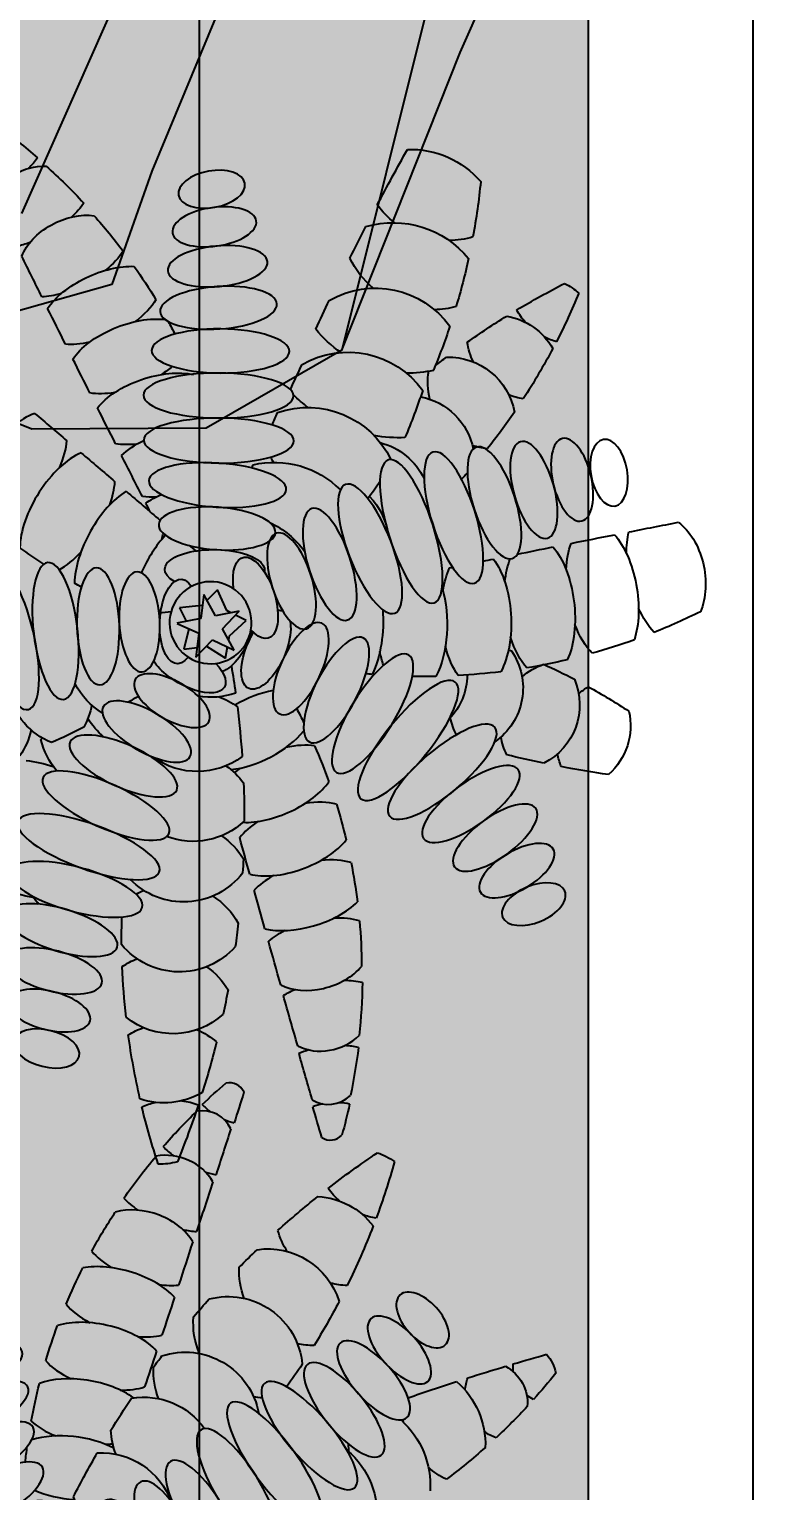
# Model space of a CAD drawing. Header units: millimetres. Extents: x -343543 to 400519, y -115663 to 104219.
# Drawn here: x 31072 to 31387, y -37164 to -36542 of the extents above; entities that cross this region are included whole.
import ezdxf

# ---------------------------------------------------------------- set-up
doc = ezdxf.new("R2010")
doc.units = ezdxf.units.MM
doc.layers.get('0').update_dxf_attribs({"color": 231, "lineweight": 0})
doc.layers.get('DefPoints').update_dxf_attribs({"color": 191})
for name, color, linetype, lineweight in [('A-PATT', 252, 'Continuous', 9), ('A-SYMBOLS', 10, 'Continuous', 13), ('SME-E-POW-DIM', 135, 'Continuous', 18)]:
    doc.layers.add(name, color=color, linetype=linetype, lineweight=lineweight)
for name, color, linetype in [('E-WIRE', 5, 'Continuous'), ('XREF MAT BANG NOI THAT$0$A-PATT', 8, 'Continuous'), ('XREF MAT BANG NOI THAT$0$FF-Plants', 8, 'Continuous'), ('XREF MAT BANG TUONG XAY$0$A-FNSH', 8, 'Continuous'), ('XREF MAT BANG TUONG XAY$0$A-FURN', 8, 'Continuous')]:
    doc.layers.add(name, color=color, linetype=linetype)
doc.styles.add('SM-DIMTEXT', font='SME.shx', dxfattribs={"width": 0.7})
doc.dimstyles.new('SDIM-100', dxfattribs={"dimscale": 100, "dimtxt": 2, "dimasz": 0.6, "dimexe": 0.6, "dimexo": 0.2, "dimgap": 0.5, "dimtad": 1, "dimdec": 0, "dimzin": 12, "dimtxsty": 'SM-DIMTEXT', "dimblk": 'ARCHTICK', "dimblk1": 'ARCHTICK', "dimblk2": 'ARCHTICK', "dimcen": 0.12, "dimdle": 0.6, "dimclrd": 7, "dimclre": 8, "dimadec": 0, "dimazin": 3, "dimtfac": 2, "dimtix": 1, "dimtmove": 1, "dimatfit": 3, "dimfxl": 1, "dimtzin": 0, "dimarcsym": 1})

# ---------------------------------------------------------------- blocks, each defined once
blk = doc.blocks.new('XREF MAT BANG NOI THAT$0$YLD.Studio-03-28')
at = {"layer": 'XREF MAT BANG NOI THAT$0$FF-Plants', "color": 8}
for p, q in [((-3.47, 3.35), (-1.55, 13.44)), ((-1.36, 13.34), (2.83, 4.15)), ((-9.06, 2.82), (-8.03, 12.37)), ((-8.03, 12.37), (-2.3, 9.48)), ((0.92, 8.33), (9.61, 10.47)), ((9.61, 10.47), (8.81, 4.91)), ((-15.62, -3.78), (-11.18, 0.69)), ((-13.66, 2.06), (-3.47, 3.35)), ((-4.66, -2.89), (-13.66, 2.06)), ((-9.27, 2.61), (-9.06, 2.82)), ((2.83, 4.15), (13.02, 5.44)), ((13.02, 5.44), (5.54, -1.6)), ((8.25, 0.95), (13.32, -7.22)), ((-6.85, -7.71), (-15.62, -3.78)), ((-6.58, -12.98), (-4.66, -2.89)), ((0.91, -5.95), (-6.58, -12.98)), ((9.92, -10.89), (0.91, -5.95)), ((5.54, -1.6), (9.92, -10.89)), ((-5.92, -9.53), (-6.85, -7.71)), ((-2.6, -15.99), (-4.94, -11.44)), ((3.84, -8.87), (-2.6, -15.99)), ((5.65, -8.55), (3.84, -8.87)), ((13.32, -7.22), (8.57, -8.04))]:
    blk.add_line(p, q, dxfattribs=at)
for centre, major_axis, ratio, start_param, end_param in [((212.26, -123.41), (216.66, 130.03), 1, 1.183698, 1.258), ((165.08, 110.91), (16.86, 5.1), 1, -0.398908, 0.769616), ((192.02, 124.28), (10.36, 10.36), 1, 2.177455, 2.408366), ((212.26, -123.41), (123.87, 220.24), 1, 0.592112, 0.649927), ((179.63, 116.05), (17.05, 4.43), 1, 0.017414, 0.528736), ((212.26, -123.41), (243.25, 68.4), 1, 1.548958, 1.633521), ((130.29, 91.05), (34.26, 9.83), 1, -0.154889, 0.732814), ((174.08, 117.62), (13.83, 13.83), 1, 2.090464, 2.377913), ((-442.18, 870.59), (-725.84, 665.89), 1, 3.003743, 3.018754), ((101.85, 79.89), (36.02, 10.01), 1, -0.133882, 0.768981), ((161.54, 110.34), (32.81, 4.67), 1, 2.856985, 3.134232), ((192.02, 124.28), (10.36, 10.36), 1, 3.225486, 3.448654), ((-442.18, 870.59), (801.61, 572.42), 1, -1.520806, -1.503839), ((80.27, 69.71), (33.9, 9.65), 1, -0.177157, 0.821616), ((174.08, 117.62), (13.83, 13.83), 1, 3.425162, 3.695399), ((4.15, 83.88), (-31.05, 7.29), 0.300118, 4.712389, 10.995574), ((-442.18, 870.59), (910.7, 375.34), 1, -1.318792, -1.296699), ((-19.16, 228.9), (226.43, 74.85), 1, 3.449787, 3.536618), ((-179.16, 73.54), (9.02, 17.45), 0.800189, 0.718999, 2.201301), ((129.01, 62.6), (-7.23, 23.79), 0.362784, 1.570796326542845, 7.853981633722432), ((146.35, 65.94), (-5.23, 20.61), 0.405439, 1.570796326753082, 7.853981633932668), ((-179.16, 73.54), (14.17, 23.12), 0.490947, -1.176481, -0.937354), ((20.76, 55.09), (29.64, 8.42), 1, 0.111098, 1.050224), ((93.51, 50.97), (-10.8, 30.01), 0.300118, 1.570796326502317, 7.853981633681903), ((111.64, 56.42), (-7.72, 28.24), 0.32034, 1.570796326843089, 7.853981634022675), ((161.54, 110.34), (-23.43, 23.43), 1, 1.594904, 1.627151), ((163.18, 67.82), (-4.34, 17.46), 0.456009, 1.570796327003859, 7.853981634183445), ((179.29, 68.9), (-3.44, 13.91), 0.543524, 1.570796326758771, 7.853981633938357), ((-199.1, 89.05), (13.17, 18.92), 0.490947, 4.082683, 4.366363), ((-157.53, 58.59), (10.38, 20.74), 0.671515, 0.638476, 2.368728), ((-4072.05, -7847.89), (4291.59, 7729.68), 1, 0.045968, 0.048152), ((-247.88, -75.62), (-225.55, 139.07), 1, 4.276146, 4.322723), ((1.84, 65.02), (-29.08, 3.35), 0.32034, 4.712389, 10.995574), ((37.32, 105.52), (29.7, 8.22), 1, 4.657908, 5.047475), ((114.45, 84.22), (55.34, 17.26), 1, 2.954557, 3.158273), ((-17.77, 227.8), (219.55, 93.13), 1, 3.468642, 3.56293), ((-136.57, 45.73), (11.39, 24.61), 0.490947, 0.678699, 2.38936), ((-157.53, 58.59), (12.81, 23.9), 0.490947, -1.152148, -0.795463), ((-4072.05, -7847.89), (-8006.89, 3749.05), 1, 4.686888, 4.688812), ((7408.97, 6418.74), (-7814.55, 5952.61), 1, 1.353149, 1.354972), ((214.95, -118.36), (178.67, 178.67), 1, 1.507122, 1.510757), ((39.13, 37.21), (32.6, 13.39), 1, 0.497671, 0.926523), ((76.05, 43.59), (-11.97, 26.71), 0.32034, 1.570796326202381, 7.853981633381967), ((138.4, 100.91), (24.92, 24.92), 1, 3.208423, 3.306613), ((-210.33, 182.27), (200.93, 200.93), 1, 5.025432, 5.079115), ((-179.16, 73.54), (14.17, 23.12), 0.490947, 3.989504, 4.318421), ((-114.89, 34.11), (9.94, 25.23), 0.490947, 0.603982, 2.420377), ((-136.57, 45.73), (11.39, 24.61), 0.490947, -1.152148, -0.707001), ((-4072.05, -7847.89), (4131.37, 7816.49), 1, 0.020191, 0.022015), ((-0.12, 46.92), (-24.85, 0.77), 0.362784, 4.712389, 10.995574), ((-247.88, -75.62), (-132.14, 229.68), 1, 4.701668, 4.714353), ((10.37, 29.18), (29.95, 7.23), 1, 0.306291, 0.866837), ((59.21, 36.19), (-10.29, 22.63), 0.362784, 1.570796326205139, 7.853981633384725), ((-114.89, 34.11), (9.94, 25.23), 0.490947, -1.152148, -0.692206), ((7408.97, 6418.74), (7593.47, 6232.18), 1, 3.159148, 3.16108), ((27.94, 80.03), (29.51, 8.85), 1, 4.597926, 4.920824), ((20.36, 21.41), (35.04, 3.76), 1, 0.611668, 0.904591), ((-16.31, 226.91), (208.22, 116.26), 1, 3.476887, 3.558298), ((-157.53, 58.59), (12.81, 23.9), 0.490947, 3.847362, 4.32554), ((-92.58, 23.77), (8.46, 25.76), 0.490947, 0.614903, 2.459294), ((-4072.05, -7847.89), (-7987.25, 3790.71), 1, 4.686738, 4.688669), ((44.58, 26.29), (-10.69, 18.38), 0.405439, 4.712389, 10.995574), ((-92.58, 23.77), (8.46, 25.76), 0.490947, -1.152148, -0.763559), ((-2.03, 29.34), (-21.23, 1.07), 0.405439, 4.712389, 10.995574), ((-16.31, 226.91), (-238.48, 0.16), 1, 0.960407, 1.031357), ((-136.57, 45.73), (11.39, 24.61), 0.490947, 3.753714, 4.32554), ((-69.7, 14.75), (6.95, 26.21), 0.490947, 0.701694, 1.194978), ((-4072.05, -7847.89), (4134.36, 7814.91), 1, 0.014988, 0.0172), ((7408.97, 6418.74), (7542.37, 6293.93), 1, 3.153558, 3.155493), ((31.44, 15.55), (-8.97, 15.6), 0.456009, 4.712389, 10.995574), ((-210.33, 182.27), (117.51, 258.72), 1, 4.57275, 4.590231), ((85.3, 10.6), (30.46, 8.83), 1, -1.194927, 0.516377), ((131.9, -270.46), (303.95, 46.02), 1, 1.410038, 1.448165), ((115.03, 12.41), (30.45, 8.87), 1, -1.13023, 0.600891), ((170.71, 18.85), (30.84, 7.37), 1, 2.308965, 2.535186), ((131.9, -270.46), (272.76, 141.78), 1, 0.980189, 1.050433), ((141.32, 15.18), (30.56, 8.47), 1, -1.009427, 0.406762), ((200.45, 17.42), (29.63, 11.31), 1, 2.222132, 2.446764), ((131.9, -270.46), (305.03, 38.2), 1, 1.220489, 1.310482), ((-98.24, -4.21), (-0.17, 31.89), 0.300118, 1.570796327715664, 7.85398163489525), ((-79.1, -4.35), (-0.17, 31.89), 0.300118, 1.570796327681729, 7.853981634861315), ((-60.17, -3.81), (-1.93, 29.21), 0.32034, 1.570796327460503, 7.853981634640089), ((-46.34, 7.07), (5.41, 26.57), 0.490947, 0.844988, 1.162328), ((-69.7, 14.75), (6.95, 26.21), 0.490947, -1.152148, -0.911655), ((-4072.05, -7847.89), (4020.43, 7874.12), 0.999995, -0.000358, 0.000114), ((141.32, 15.18), (22.42, 22.42), 1, 1.840951, 1.956005), ((170.71, 18.85), (30.57, 8.42), 1, -0.803958, 0.062594), ((233.01, 15.25), (22.42, 22.42), 1, 1.930346, 2.11832), ((131.9, -270.46), (304.53, 42.02), 1, 1.114106, 1.196533), ((-135.56, -4.21), (1.64, 24.81), 0.362784, 1.570796328117058, 7.853981635296644), ((-117.19, -5.07), (-0.24, 29.27), 0.32034, 1.570796327763428, 7.853981634943015), ((-114.89, 34.11), (9.94, 25.23), 0.490947, 4.089229, 4.32554), ((-41.75, -3.63), (-1.75, 24.8), 0.362784, 1.570796327655833, 7.853981634835419), ((-24.15, -2.6), (-0.19, 21.26), 0.405439, -0.638013, 3.222605), ((-2.21, 12.53), (17.97, 0.96), 0.456009, -0.597189, 3.712648), ((-1.68, -0.85), (16.8, 4.68), 1, 0.976365, 7.25955), ((526.07, -46.66), (-533.78, 50.69), 1, -0.031866, -0.022297), ((16.7, 8.87), (-8.97, 15.6), 0.456009, 0.467456, 0.526537), ((16.7, 8.87), (-8.97, 15.6), 0.456009, 2.146873, 5.563258), ((29.85, 4.77), (30.46, 8.82), 1, -0.925589, 0.347124), ((20.36, 21.41), (-24.92, 24.92), 1, 3.981782, 4.006026), ((196.77, 21.01), (29.26, 12.23), 1, -0.642229, -0.384041), ((-185.93, -1.32), (2.52, 14.11), 0.543524, 1.570796329850885, 7.853981637030471), ((-169.96, -2.47), (2.51, 17.82), 0.456009, 1.570796329214219, 7.853981636393805), ((-153.2, -3.84), (1.96, 21.17), 0.405439, 1.570796328573082, 7.853981635752668), ((-16.31, 226.91), (-229.22, 65.8), 1, 1.354724, 1.380164), ((59.57, 6.58), (30.5, 8.67), 1, -1.032415, 0.085581), ((81.71, 372.75), (371.35, 112.19), 1, -1.545573, -1.47882), ((7408.97, 6418.74), (7448.64, 6404.58), 0.999996, 3.142396, 3.142759), ((233.01, 15.25), (30.06, 10.11), 1, 2.93965, 3.167819), ((-1.68, -0.85), (30.78, 7.61), 1, -0.583658, -0.076766), ((170.71, 18.85), (31.33, 4.91), 1, 3.588127, 4.014418), ((200.45, 17.42), (29.86, 10.67), 1, 3.204448, 3.514965), ((81.71, 372.75), (375.62, 96.94), 1, 4.706787, 4.764263), ((-16.31, 226.91), (43.89, 234.41), 0.999817, 3.101661, 3.102023), ((2.69, -9.62), (16.43, 7.35), 0.456009, 4.469975, 5.881978), ((59.57, 6.58), (31.6, 2.68), 1, 3.411523, 3.691925), ((115.03, 12.41), (30.13, 9.89), 1, 3.425709, 3.855493), ((141.32, 15.18), (30.42, 8.96), 1, 3.418614, 3.924478), ((81.71, 372.75), (387.2, 23.64), 1, -1.44344, -1.416014), ((-12.27, -19.93), (-17.13, 5.51), 0.456009, -1.202658, 3.956111), ((81.71, 372.75), (125.7, 366.99), 1, 3.303209, 3.333224), ((81.71, 372.75), (303.3, 241.85), 1, 3.916053, 3.97089), ((85.3, 10.6), (29.74, 11), 1, 3.388901, 3.719999), ((81.71, 372.75), (381.59, 69.8), 1, 4.646106, 4.671992), ((347.71, -1031.03), (-421.87, 1009.88), 1, -0.006631, -0.005322), ((9.82, -24.4), (16.43, 7.35), 0.456009, 3.676106, 8.112547), ((81.71, 372.75), (385.57, 42.67), 1, 4.562726, 4.604613), ((-2252.85, -8538.39), (-8545.74, 2266.3), 1, 4.701636, 4.70346), ((81.71, 372.75), (274.3, 274.3), 1, 3.970904, 3.9863), ((-30.7, -28.05), (37.63, 10.85), 1, 2.625319, 3.656142), ((-19.42, -35.27), (-20.27, 6.41), 0.405439, 4.712389, 10.995574), ((-2252.85, -8538.39), (-8551.83, 2243.17), 1, 4.696208, 4.698132), ((-54.01, -42.19), (37.73, 10.48), 1, 2.536003, 3.99264), ((349.46, -1031.24), (-463.71, 991.37), 1, -0.028589, -0.02333), ((-87.23, -62.66), (27.69, 27.69), 1, 0.325822, 0.38925), ((-8.86, -9.28), (37.91, 9.83), 1, 3.330519, 3.823619), ((9.82, -24.4), (16.43, 7.35), 0.456009, 2.859453, 3.117262), ((17.85, -39.21), (19.27, 8.99), 0.405439, 1.57079632768765, 7.853981634867236), ((-2252.85, -8538.39), (-8621.33, 1959.18), 1, 4.660334, 4.662519), ((359.2, -1027.87), (-505.61, 970.67), 1, -0.046419, -0.035711), ((-144.74, -80.92), (62.14, 16.95), 1, 0.376175, 0.503716), ((-2251.17, -8538.7), (-8572.61, 2162.43), 1, 4.681123, 4.683637), ((-77.49, -59.29), (37.64, 10.78), 1, 2.340663, 3.806949), ((-26.5, -51.49), (-23.66, 7.62), 0.362784, 4.712389, 10.995574), ((26.92, -54.35), (22.08, 11.43), 0.362784, 1.570796327497962, 7.853981634677549), ((146.28, 173.41), (125.19, 202.98), 1, 3.20818, 3.236102), ((-2249.4, -8538.82), (2847.8, 8369.93), 1, 0.047108, 0.049418), ((331.95, -1039.41), (-475.18, 985.92), 1, -0.016941, -0.004606), ((-158.04, -84.69), (48.67, 12.59), 1, 0.346459, 0.63839), ((146.28, 173.41), (218.45, 95.67), 1, 3.887248, 3.956035), ((-2247.33, -8538.82), (-8509.72, 2398), 1, 4.704566, 4.706107), ((-104.73, -70.83), (37.6, 10.95), 1, 2.336167, 3.802453), ((-33.09, -68.65), (-27.34, 10.47), 0.32034, 4.712389, 10.995574), ((37, -69.71), (24.92, 15.36), 0.32034, 1.570796327774609, 7.853981634954195), ((146.28, 173.41), (-237.73, 18.93), 1, 1.348729, 1.414878), ((331.95, -1039.41), (-534.86, 954.86), 1, -0.047903, -0.034034), ((-173.89, -95.15), (38.14, 8.87), 1, 0.469374, 0.884243), ((48.34, -84.81), (24.81, 20.04), 0.300118, 1.57079632810651, 7.853981635286097), ((146.28, 173.41), (237.52, 21.41), 1, 4.428413, 4.499364), ((149.73, 172.98), (223.14, 84.15), 1, 4.474071, 4.560902), ((151.8, 172.98), (230.46, 61.33), 1, 4.668631, 4.725197), ((-130.17, -78.33), (39.97, 11.33), 1, 2.586623, 3.750756), ((-220.45, 158.67), (243.63, 139.54), 1, -1.489547, -1.458183), ((-243.8, -91.45), (264.26, 19.49), 1, 0.009088, 0.019373), ((146.28, 173.41), (194.5, 137.99), 1, 4.006003, 4.087414), ((147.96, 173.1), (221.93, 87.29), 1, 4.351733, 4.446021), ((331.95, -1039.41), (-902.87, 618.6), 1, -0.48404, -0.459531), ((-200.9, -101.55), (36.26, 6.41), 1, 0.480209, 0.769788), ((-144.74, -80.92), (63.14, 12.72), 1, -0.23803, -0.034314), ((-50.58, -65.86), (27.48, 7.71), 1, 3.119645, 3.993323), ((-40.5, -86.16), (-30.37, 9.73), 0.300118, 4.712389, 10.995574), ((-35.41, -47.99), (27.47, 7.73), 1, 3.664996, 4.302342), ((0.63, -59.31), (30.07, 1.97), 0.490947, 4.416405, 5.391529), ((-0.76, -86.6), (30.13, 0.22), 0.490947, 0.96074, 1.183947), ((61.65, -99.31), (18.92, 22.34), 0.32034, 1.570796328619921, 7.853981635799506), ((-163.3, -85.72), (38.08, 10.86), 1, 2.834025, 3.721727), ((-158.04, -84.69), (49.34, 9.64), 1, -0.410561, -0.181478), ((-189.38, 175.29), (267.12, 86.45), 1, -1.561478, -1.485068), ((-243.8, -91.45), (263.77, 25.24), 1, -0.115009, -0.077099), ((-103.93, -121.7), (26.46, 10.7), 1, 0.929655, 1.355947), ((-69.77, -84.57), (27.63, 7.13), 1, 3.083987, 4.256555), ((-46.34, -104.18), (-27.9, 8.85), 0.32034, 4.712389, 10.995574), ((75.39, -111.51), (14.64, 20.1), 0.362784, 1.570796329213647, 7.853981636393232), ((-173.89, -95.15), (37.89, 9.89), 1, -0.514776, -0.276708), ((-216.63, 163.75), (274.39, 59.47), 1, -1.461924, -1.390655), ((164.81, -310.51), (246.87, 246.87), 1, 1.695842, 1.713107), ((-0.76, -86.6), (30.13, 0.22), 0.490947, 4.156103, 5.522008), ((-200.9, -101.55), (36.6, 4.02), 1, -0.407081, -0.129834), ((-216.63, 163.75), (273.46, 63.61), 1, 4.699825, 4.77496), ((-86.05, -101.92), (27.29, 8.36), 1, 2.817212, 4.233401), ((9598.21, -2076.1), (2025.09, 9612.52), 0.999996, 1.576143, 1.576274), ((-3.74, -113.76), (-30.09, 1.53), 0.490947, -1.152148, -0.763559), ((-3.74, -113.76), (-30.09, 1.53), 0.490947, 3.785606, 4.32554), ((20.15, -82.2), (26.71, 7.46), 1, 4.4537, 5.200923), ((33.25, -129.97), (27.7, 1.31), 1, 1.048117, 1.324965), ((89.67, -121.79), (12.46, 17.23), 0.405439, 1.570796329326606, 7.853981636506192), ((164.81, -310.51), (347.81, 30.31), 1, 2.442768, 2.500244), ((-125.03, -138.22), (28.31, 3.58), 1, 0.992036, 1.302554), ((-52.66, -121.47), (-23.66, 7.62), 0.362784, 4.712389, 10.995574), ((-247.58, 98.25), (-195.64, 195.64), 1, 3.074822, 3.088233), ((-243.8, -91.45), (253.99, 75.53), 1, -0.413209, -0.344422), ((-216.63, 163.75), (248.92, 129.86), 1, 4.329382, 4.413944), ((-103.93, -121.7), (27.93, 5.85), 1, -0.092452, 0.13377), ((9598.21, -2076.1), (1960.63, 9625.89), 0.999995, 1.570929, 1.571374), ((103.71, -131.02), (9.17, 15.48), 0.456009, 1.570796330207066, 7.853981637386653), ((-247.58, 98.25), (258.06, 99.76), 1, -1.338969, -1.268726), ((-3.74, -113.76), (-30.09, 1.53), 0.490947, 0.614903, 2.459294), ((26.1, -105.91), (26.71, 7.46), 1, 3.832451, 5.407049), ((117.96, -138.21), (5.53, 13.22), 0.543524, 1.570796330777153, 7.853981637956739), ((-103.93, -121.7), (27.45, 7.81), 1, 3.041096, 3.907647), ((-125.03, -138.22), (27.47, 7.75), 1, -0.117756, 0.106875), ((-58.11, -138.26), (-20.48, 5.72), 0.405439, 4.712389, 10.995574), ((-8.3, -140.7), (-29.95, 3.28), 0.490947, -1.152148, -0.762871), ((-8.3, -140.7), (-29.95, 3.28), 0.490947, 3.728869, 4.32554), ((249.16, -37.37), (-180.84, 180.84), 1, 1.145565, 1.150477), ((42.16, -151.58), (26.58, 7.9), 1, 0.822433, 1.110363), ((-414.46, -240.64), (-94.86, 473.15), 1, -1.563798, -1.53036), ((164.81, -310.51), (335.81, 95.52), 1, 2.324239, 2.390992), ((-148.49, -155.88), (20.18, 20.18), 1, 0.049122, 0.277291), ((-247.58, 98.25), (268.25, 67.73), 1, -1.331889, -1.241895), ((9598.21, -2076.1), (-9657.65, 1797.41), 1, -0.015287, -0.01372), ((-243.8, -91.45), (235.19, 122.06), 1, -0.711068, -0.64492), ((42.16, -151.58), (26.99, 6.37), 1, 2.186811, 2.573114), ((-148.49, -155.88), (20.18, 20.18), 1, 5.783878, 5.971852), ((249.16, -37.37), (251.39, 46.98), 1, 3.38012, 3.436797), ((33.25, -129.97), (26.64, 7.72), 1, 4.024889, 5.533726), ((-247.58, 98.25), (262.76, 86.63), 1, -1.496933, -1.414506), ((-62.44, -154.51), (-17.52, 4.12), 0.456009, 4.712389, 10.995574), ((-8.3, -140.7), (-29.95, 3.28), 0.490947, 0.603982, 2.465473), ((49.31, -175.65), (19.61, 19.61), 1, 0.409717, 0.613792), ((-120.41, -138.5), (27.48, 7.72), 1, 3.333395, 3.591583), ((9598.21, -2076.1), (2618.51, 9468.06), 1, 1.643686, 1.64561), ((-14.41, -167.33), (-29.71, 5.01), 0.490947, -1.152148, -0.707001), ((-414.46, -240.64), (472.42, 98.43), 1, -0.058503, -0.016159), ((-65.4, -170.23), (-14.12, 2.44), 0.543524, 4.712389, 10.995574), ((-14.41, -167.33), (-29.71, 5.01), 0.490947, 3.753714, 4.32554), ((49.31, -175.65), (19.61, 19.61), 1, 1.633109, 1.816916), ((249.16, -37.37), (-201.19, 157.88), 1, 1.171755, 1.250482), ((-243.8, -91.45), (223.08, 143.01), 1, -0.91466, -0.843709), ((-14.41, -167.33), (-29.71, 5.01), 0.490947, 0.678699, 2.38936), ((42.16, -151.58), (26.72, 7.43), 1, 4.215397, 5.285768), ((9598.21, -2076.1), (-9680.08, 1672.37), 1, -0.02331, -0.021125), ((-22.06, -193.56), (-29.37, 6.73), 0.490947, -1.152148, -0.795463), ((-22.06, -193.56), (-29.37, 6.73), 0.490947, 3.847362, 4.32554), ((-243.8, -91.45), (172.72, 200.95), 1, -1.320605, -1.239195), ((-22.06, -193.56), (-25.27, 5.06), 0.671515, 0.638476, 2.368728)]:
    blk.add_ellipse(centre, major_axis=major_axis, ratio=ratio, start_param=start_param, end_param=end_param, dxfattribs=at)
at = {"layer": 'XREF MAT BANG NOI THAT$0$FF-Plants', "color": 8, "extrusion": (0, 0, -1)}
for centre, major_axis, ratio, start_param, end_param in [((-65.52, 81.32), (24.64, 17.35), 0.490947, 3.745574, 5.607066), ((-48.51, 59.94), (25.6, 15.88), 0.490947, 3.756496, 5.600887), ((-65.52, 81.32), (24.64, 17.35), 0.490947, 1.989445, 2.449387), ((-48.51, 59.94), (25.6, 15.88), 0.490947, 0.725468, 1.183947), ((-32.77, 37.6), (26.48, 14.37), 0.490947, 3.843286, 5.522008), ((-48.51, 59.94), (25.6, 15.88), 0.490947, 1.989445, 2.378033), ((-18.36, 14.39), (27.28, 12.8), 0.490947, 4.11724, 4.776912), ((-32.77, 37.6), (26.48, 14.37), 0.490947, 1.989445, 2.083734), ((43.77, -19.86), (12.4, 24.11), 0.490947, 4.153605, 4.819728), ((43.77, -19.86), (12.4, 24.11), 0.490947, 0.893439, 2.300645), ((66.8, -28.49), (10.98, 24.79), 0.490947, -1.152148, -1.025041), ((66.8, -28.49), (10.98, 24.79), 0.490947, 0.778141, 2.459294), ((90.29, -35.76), (9.52, 25.39), 0.490947, -1.152148, -0.692206), ((90.29, -35.76), (9.52, 25.39), 0.490947, 0.603982, 2.465473), ((114.17, -41.66), (8.03, 25.9), 0.490947, -1.152148, -0.707001), ((114.17, -41.66), (8.03, 25.9), 0.490947, 0.678699, 2.38936), ((138.34, -46.15), (6.51, 26.33), 0.490947, -1.152148, -0.795463), ((138.34, -46.15), (6.19, 22.36), 0.671515, 0.638476, 2.368728), ((66.8, -28.49), (10.98, 24.79), 0.490947, 3.785606, 4.32554), ((164.42, -49.55), (4.97, 26.66), 0.490947, -1.176481, -0.937354), ((90.29, -35.76), (9.52, 25.39), 0.490947, 3.728869, 4.32554), ((164.42, -49.55), (5, 19), 0.800189, 0.718999, 2.201301), ((189.61, -51.4), (2.9, 22.87), 0.490947, -1.242361, -1.031338), ((114.17, -41.66), (8.03, 25.9), 0.490947, 3.753714, 4.32554), ((189.61, -51.4), (11.68, 7.03), 0.959793, -0.027203, 1.298202), ((209.76, -51.49), (1.85, 14.64), 0.490947, -1.435337, -1.122828), ((209.76, -51.49), (-8.42, 1.21), 0.874189, 2.509686, 3.746797), ((138.34, -46.15), (6.51, 26.33), 0.490947, 3.847362, 4.32554), ((209.76, -51.49), (1.85, 14.64), 0.490947, 4.036545, 4.390012), ((164.42, -49.55), (4.97, 26.66), 0.490947, 3.989504, 4.318421), ((189.61, -51.4), (2.9, 22.87), 0.490947, 4.082683, 4.366363)]:
    blk.add_ellipse(centre, major_axis=major_axis, ratio=ratio, start_param=start_param, end_param=end_param, dxfattribs=at)
blk = doc.blocks.new('XREF MAT BANG NOI THAT$0$YLD.Studio-03-233')
at = {"layer": 'XREF MAT BANG NOI THAT$0$FF-Plants', "color": 8}
for p, q in [((225.47, -293.03), (249.75, -207.27)), ((286.99, -259), (277.04, -234.16)), ((52.1, -318.09), (195.37, -254.57)), ((286.54, -333.1), (286.99, -259)), ((177.36, -309.95), (225.47, -293.03)), ((77.28, -351.49), (177.36, -309.95)), ((253.38, -390.75), (286.54, -333.1)), ((94.28, -430.46), (253.38, -390.75)), ((253.38, -390.75), (126.88, -441.06)), ((126.88, -441.06), (4.82, -495.02))]:
    blk.add_line(p, q, dxfattribs=at)
blk = doc.blocks.new('XREF MAT BANG NOI THAT')
at = {"layer": 'XREF MAT BANG NOI THAT$0$A-PATT'}
h = blk.add_hatch(dxfattribs=at)
h.set_pattern_fill('CROSS', color=8, scale=5)
h.paths.add_polyline_path([(30849.97, -37715), (31309.97, -37715), (31309.97, -32895), (30849.97, -32895)])
at = {"color": 8}
for points in [[(30779.97, -37785), (31379.97, -37785), (31379.97, -32825), (30779.97, -32825)], [(30849.97, -37715), (31309.97, -37715), (31309.97, -32895), (30849.97, -32895)]]:
    blk.add_lwpolyline(points, close=True, dxfattribs=at)
for name, p, xscale, rotation in [('XREF MAT BANG NOI THAT$0$YLD.Studio-03-233', (30814.41, -36425.51), -1.000000000000001, 90), ('XREF MAT BANG NOI THAT$0$YLD.Studio-03-28', (31148.54, -36796.45), -1.000000000000001, 90), ('XREF MAT BANG NOI THAT$0$YLD.Studio-03-28', (31082.26, -37201.41), -1, 236.0580917890221)]:
    blk.add_blockref(name, p, dxfattribs=dict(at, xscale=xscale, rotation=rotation))
blk = doc.blocks.new('01.Xref _MB T1')
at = {"layer": 'XREF MAT BANG TUONG XAY$0$A-FNSH', "color": 8}
blk.add_lwpolyline([(31604.97181, -41745.00014), (31379.9718, -41745.00039), (31379.9718, -40315.00001), (31189.99022, -40315.00001), (31189.99022, -39785.00001), (31379.98019, -39785.00004), (31379.98092, -35715.00001), (31189.99023, -35715.00001), (31189.99023, -35285.00001), (31379.98015, -35285.00001), (31379.96933, -30914.99949), (31289.99246, -30914.99918), (31289.98296, -30824.99967), (25501.66726, -30824.99964), (25501.67699, -30504.99947)], dxfattribs=at)
at = {"layer": 'XREF MAT BANG TUONG XAY$0$A-FURN', "color": 8}
for points in [[(30779.97428, -37784.99675), (31379.97428, -37784.99675), (31379.97428, -32824.99642), (30779.97428, -32824.99642)], [(30849.97428, -37714.99675), (31309.97428, -37714.99675), (31309.97428, -32894.99642), (30849.97428, -32894.99642)]]:
    blk.add_lwpolyline(points, close=True, dxfattribs=at)
at = {"layer": 'A-PATT', "color": 8}
blk.add_blockref('XREF MAT BANG NOI THAT', (0, 0), dxfattribs=at)
blk = doc.blocks.new('_ArchTick')
at = {"color": 0, "linetype": 'ByBlock', "const_width": 0.15}
blk.add_lwpolyline([(-0.5, -0.5), (0.5, 0.5)], dxfattribs=at)
blk = doc.blocks.new('*D1496')
at = {"layer": 'DefPoints', "color": 0, "linetype": 'Continuous', "ltscale": 1000, "transparency": 16777216}
for p in [(30559.66, -34838.63), (31360.31, -34838.63), (31245.2, -41326.96)]:
    blk.add_point(p, dxfattribs=at)
at = {"layer": 'SME-E-POW-DIM', "color": 7, "linetype": 'Continuous', "lineweight": -2, "ltscale": 1000, "transparency": 16777216}
blk.add_line((30559.66, -41386.96), (30559.66, -34778.63), dxfattribs=at)
at = {"layer": 'SME-E-POW-DIM', "color": 8, "linetype": 'Continuous', "lineweight": -2, "ltscale": 1000, "transparency": 16777216}
for p, q in [((31340.31, -34838.63), (30499.66, -34838.63)), ((31225.2, -41326.96), (30499.66, -41326.96))]:
    blk.add_line(p, q, dxfattribs=at)
at = {"layer": 'SME-E-POW-DIM', "color": 7, "linetype": 'Continuous', "lineweight": -2, "ltscale": 1000, "transparency": 16777216, "xscale": 60, "yscale": 60, "zscale": 60}
for p, rotation in [((30559.66, -34838.63), 90), ((30559.66, -41326.96), 270)]:
    blk.add_blockref('_ArchTick', p, dxfattribs=dict(at, rotation=rotation))
at = {"layer": 'SME-E-POW-DIM', "color": 0, "linetype": 'Continuous', "ltscale": 1000, "transparency": 16777216, "insert": (30409.66, -38082.8), "char_height": 200, "attachment_point": 5, "rotation": 90, "style": 'SM-DIMTEXT'}
blk.add_mtext('6488', dxfattribs=at)

msp = doc.modelspace()

# ---------------------------------------------------------------- block references
at = {"layer": 'A-SYMBOLS'}
msp.add_blockref('01.Xref _MB T1', (0, 0), dxfattribs=at)

# ---------------------------------------------------------------- next in the draw order: linework, layer by layer
at = {"layer": 'E-WIRE', "color": 3, "elevation": 0}
msp.add_lwpolyline([(31394.99, -41326.96), (31194.62, -41326.96, -0.414214), (31144.62, -41276.96), (31144.62, -30987.37, 0.414214), (31094.62, -30937.37), (20344.68, -30937.37, 0.414214), (20232.36, -31049.69), (20232.36, -37731.06, -0.414214), (20182.36, -37781.06), (20104.99, -37781.06)], format="xyb", dxfattribs=at)

# ---------------------------------------------------------------- next in the draw order: dimensions: what is measured, and where the dimension line sits
at = {"layer": 'SME-E-POW-DIM', "color": 1, "linetype": 'Continuous', "ltscale": 1000}
dim = msp.add_linear_dim(base=(30559.66, -34838.63), p1=(31245.2, -41326.96), p2=(31360.31, -34838.63), angle=90, dimstyle='SDIM-100', dxfattribs=at)
dim.commit()
dim.dimension.update_dxf_attribs({"geometry": '*D1496', "text_midpoint": (30409.66, -38082.8)})

doc.saveas('drawing.dxf')
